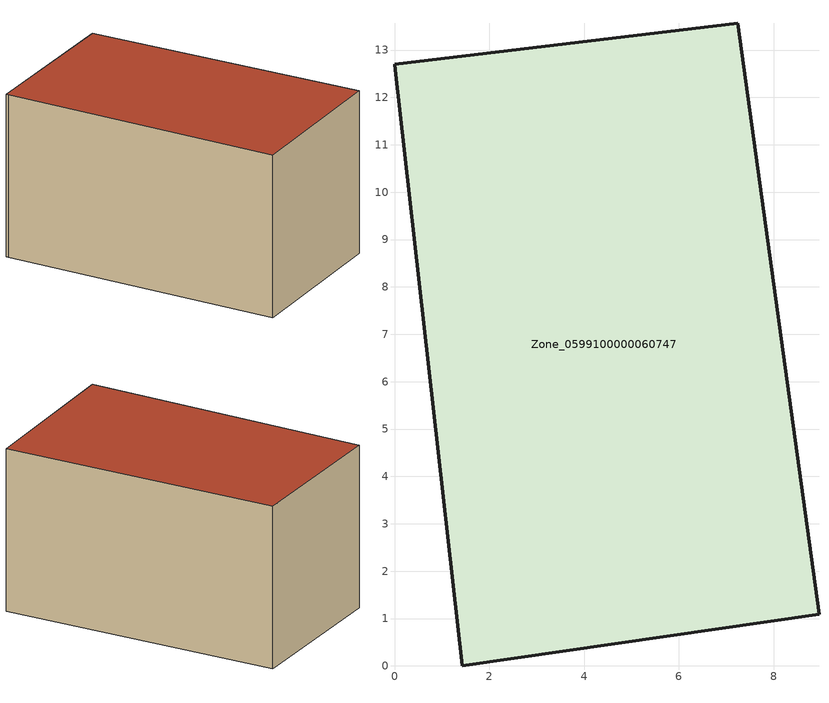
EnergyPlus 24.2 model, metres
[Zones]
Zone_0599100000060747
 floor ground (C_G): 0.02,12.59 0,12.7 7.25,13.57 8.96,1.09 1.43,0 z2.68
 wall outside (C_F): 1.43,0 8.96,1.09 7.25,13.57 0,12.7 0.02,12.59 1.43,0 z2.68:10.04
 roof outside (C_R): 0,12.7 0.02,12.59 1.43,0 8.96,1.09 7.25,13.57 z10.04
[BUILDING]
Pand.0599100000060747: North Axis=0; Terrain=City; Loads Convergence Tolerance Value=0.04; Temperature Convergence Tolerance Value=0.4; Solar Distribution=FullExterior; Maximum Number of Warmup Days=25; Minimum Number of Warmup Days=1
[Site:Location]
Rotterdam.The.Hague.AP_ZH_NLD Design_Conditions: Latitude=51.96; Longitude=4.45; Time Zone=1; Elevation=-4.5
[SITE:GROUNDTEMPERATURE:BUILDINGSURFACE]
18, 18, 18, 18, 18, 18, 18, 18, 18, 18, 18, 18
[MATERIAL] Thermal Absorptance=0.9; Solar Absorptance=0.7; Visible Absorptance=0.7
Name | Roughness | Thickness | Conductivity | Density | Specific Heat
G.D.1965 | MediumSmooth | 0.15 | 1 | 540 | 1210
F.D.1965 | Rough | 0.3 | 0.857143 | 1920 | 840
R.D.1965 | MediumRough | 0.2 | 0.08 | 1500 | 1000
[CONSTRUCTION]
C_G: G.D.1965
C_F: F.D.1965
C_R: R.D.1965
[ZONE]
Zone_0599100000060747: Type=1; Multiplier=1; Ceiling Height=Autocalculate; Volume=Autocalculate; Floor Area=autocalculate; Part of Total Floor Area=Yes
[ZONEINFILTRATION:DESIGNFLOWRATE]
Infil_Zone_0599100000060747: Zone or ZoneList or Space or SpaceList=Zone_0599100000060747; Schedule=AlwaysOn; Design Flow Rate Calculation Method=Flow/Area; Flow Rate per Floor Area=0.0042; Constant Term Coefficient=1; Temperature Term Coefficient=0; Velocity Term Coefficient=0; Velocity Squared Term Coefficient=0
[HVACTEMPLATE:ZONE:IDEALLOADSAIRSYSTEM]
Zone_0599100000060747: Maximum Heating Supply Air Temperature=50; Minimum Cooling Supply Air Temperature=13; Maximum Heating Supply Air Humidity Ratio=0.0156; Minimum Cooling Supply Air Humidity Ratio=0.0077; Heating Limit=NoLimit; Cooling Limit=NoLimit; Dehumidification Control Type=ConstantSensibleHeatRatio; Cooling Sensible Heat Ratio=0.7; Dehumidification Setpoint=60; Humidification Control Type=None; Humidification Setpoint=30; Outdoor Air Method=None; Outdoor Air Flow Rate per Person=0.00944; Outdoor Air Flow Rate per Zone Floor Area=0; Outdoor Air Flow Rate per Zone=0; Demand Controlled Ventilation Type=None; Outdoor Air Economizer Type=NoEconomizer; Heat Recovery Type=None; Sensible Heat Recovery Effectiveness=0.7; Latent Heat Recovery Effectiveness=0.65
[ZONECONTROL:THERMOSTAT]
ThermostatControl_Zone_0599100000060747: Zone or ZoneList=Zone_0599100000060747; Control Type Schedule=DualSetpointControlType; Control 1=Thermostat_Zone_0599100000060747; Temperature Difference Between Cutout And Setpoint=0
[THERMOSTATSETPOINT:DUALSETPOINT]
Thermostat_Zone_0599100000060747: Heating Setpoint Temperature Schedule=HeatingSetpoint_Zone_0599100000060747; Cooling Setpoint Temperature Schedule=CoolingSetpoint_Zone_0599100000060747
[SCHEDULE:COMPACT]
HeatingSetpoint_Zone_0599100000060747: Through: 12/31, For: AllDays, Until: 24:00, 21
CoolingSetpoint_Zone_0599100000060747: Through: 12/31, For: AllDays, Until: 24:00, 24
DualSetpointControlType: Through: 12/31, For: AllDays, Until: 24:00, 4
AlwaysOn: Through: 12/31, For: AllDays, Until: 24:00, 1
